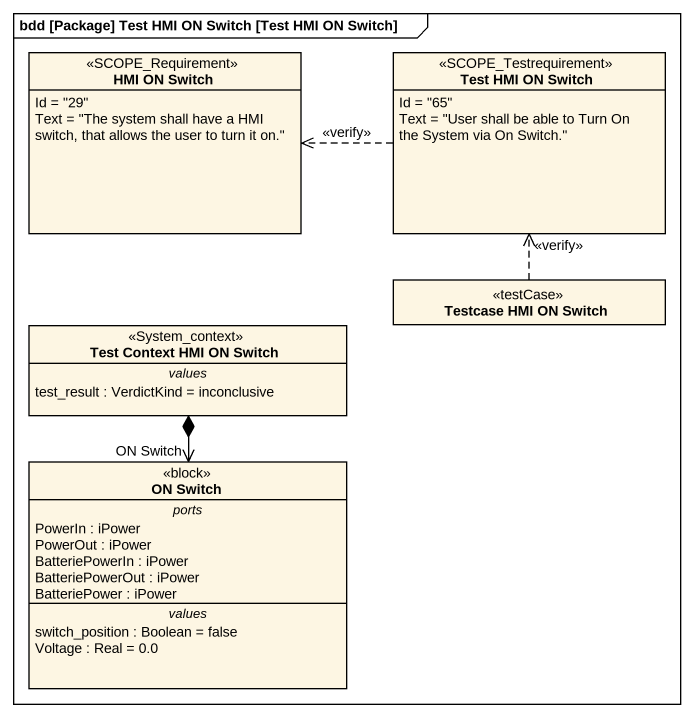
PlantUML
@startuml
mainframe bdd [Package] Test HMI ON Switch [Test HMI ON Switch]
hide circle
hide empty members
class "HMI ON Switch" as HMI_ON_Switch <<SCOPE_Requirement>> {
  Id = "29"
  Text = "The system shall have a HMI switch, that allows the user to turn it on."
}
class "Test HMI ON Switch" as Test_HMI_ON_Switch <<SCOPE_Testrequirement>> {
  Id = "65"
  Text = "User shall be able to Turn On the System via On Switch."
}
class "Testcase HMI ON Switch" as Testcase_HMI_ON_Switch <<testCase>>
class "Test Context HMI ON Switch" as Test_Context_HMI_ON_Switch <<System_context>> {
  -- values --
  test_result : VerdictKind = inconclusive
}
class "ON Switch" as ON_Switch <<block>> {
  -- ports --
  PowerIn : iPower
  PowerOut : iPower
  BatteriePowerIn : iPower
  BatteriePowerOut : iPower
  BatteriePower : iPower
  -- values --
  switch_position : Boolean = false
  Voltage : Real = 0.0
}
Test_HMI_ON_Switch .left.> HMI_ON_Switch : <<verify>>
Testcase_HMI_ON_Switch .up.> Test_HMI_ON_Switch : <<verify>>
Test_Context_HMI_ON_Switch *--> "ON Switch" ON_Switch
@enduml
